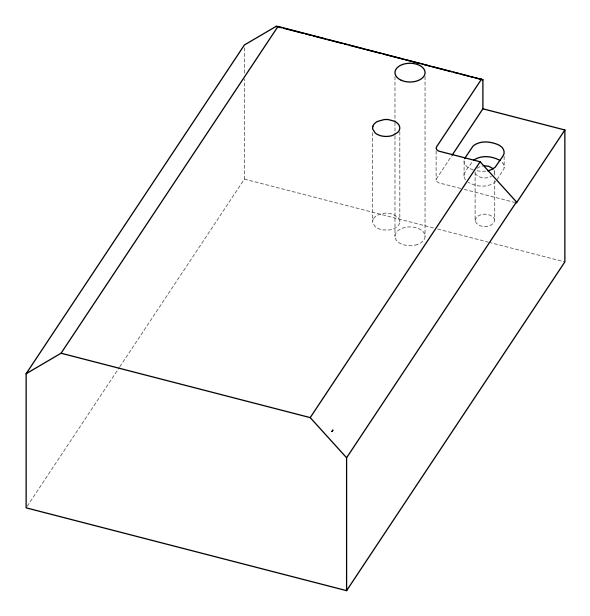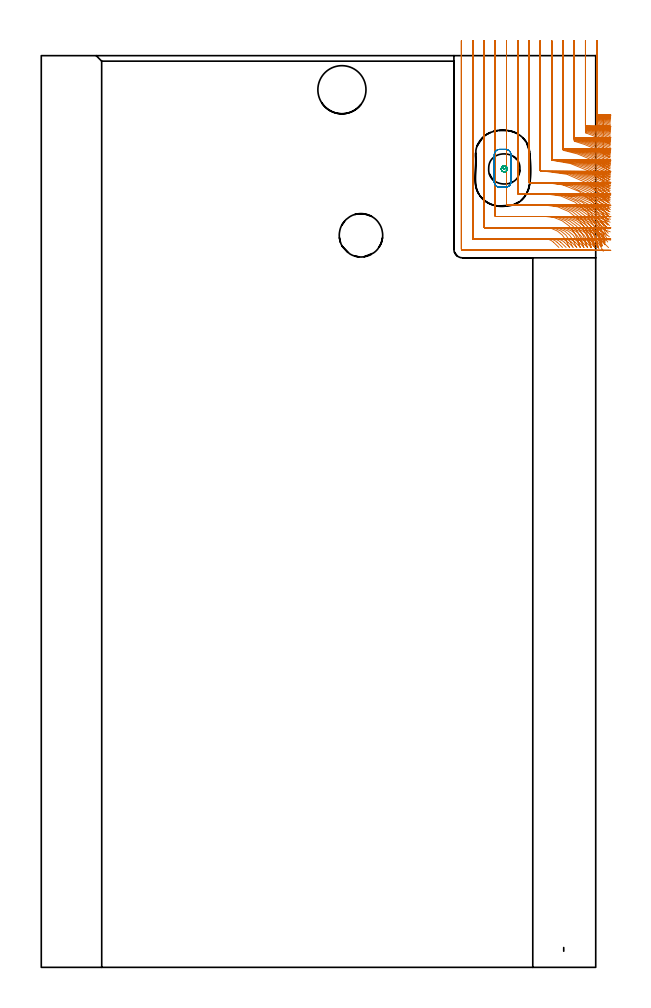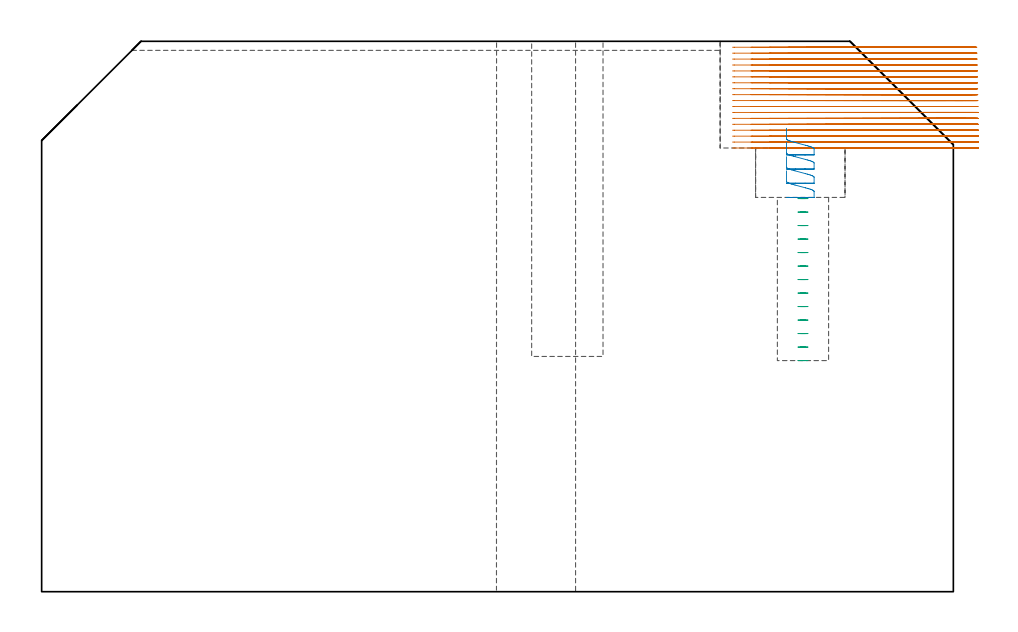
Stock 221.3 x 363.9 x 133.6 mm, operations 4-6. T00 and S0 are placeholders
(PLAN: 11 operations, 8 tool changes, 98.9 min)
(1 AREA_MILL | FG_CHAMFER_SURFACE | UGT0205_001 | 20.83 min | 91823 mm3)
(2 AREA_MILL_1 | FG_CHAMFER_SURFACE_1 | UGT0205_001 | 26.53 min | 105678 mm3)
(3 AREA_MILL_2 | FG_CHAMFER_SURFACE_2 | UGT0205_001 | 1.29 min | 336 mm3)
(4 MILL_CORNER_NOTCH_RECTANGULAR | CORNER_NOTCH_RECTANGULAR | NXT0201_008 | Follow Part, ap 1.5, ae 75% | 46.75 min | 115634 mm3)
(5 MILL_RECTANGULAR_POCKET | POCKET_RECTANGULAR_STRAIGHT | UGT0201_133 | Follow Part, ap 3.75, ae 75% | 0.74 min | 6868 mm3)
(6 MILL_BLIND_HOLE_FROM_SOLID_MATERIAL | STEP1POCKET | UGT0201_128 | Spiral | 0.61 min | 4787 mm3)
(7 MILL_BLIND_HOLE_FROM_SOLID_MATERIAL_1 | STEP1POCKET_1 | UGT0201_133 | Spiral | 0.8 min | 17975 mm3)
(8 SPOT_DRILL | STEP1HOLE | NXT0321_9005460120000 | 0.05 min | 190 mm3)
(9 DRILL_BLIND_HOLE_INTO_CENTER | STEP1HOLE | NXT0301_092 | 0.08 min | 1706 mm3)
(10 GUN_DRILL_THROUGH_HOLE | STEP1HOLE | UGT0307_009 | 0.66 min | 13216 mm3)
(11 DRILL_TO_ENLARGE_THROUGH_HOLE | STEP1HOLE | UGT0301_259 | 0.57 min | 23526 mm3)
(TOOL UGT0205_001 | Chamfer Mill 20 x 3 x 45 deg. | D20 FL50 Z2)
(TOOL NXT0201_008 | ENDMILL 6mm [2P460-0600-NA 1630] | D6 FL26 Z6)
(TOOL UGT0201_133 | Carbide End Mill 15.0 | D15 FL30 Z4)
(TOOL UGT0201_128 | Carbide End Mill 10.0 | D10 FL15 Z4)
(TOOL NXT0321_9005460120000 | NC Spot Drill, 142deg, 12mm, Carbide, Uncoated | D12 PA142 FL30 Z2)
(TOOL NXT0301_092 | Carbide Drill 12.1mm [860.1-1210-061A1-MM 2214] | D12.1 PA140 FL77 Z2)
(TOOL UGT0307_009 | Gun Drill 12 mm | D12 PA130 FL24 Z1)
(TOOL UGT0301_259 | Twist Drill 19.2 mm | D19.2 PA118 FL140 Z2)
(OP 4 MILL_CORNER_NOTCH_RECTANGULAR)
G17 G21 G94 G90
T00 M6
G54
G17 G0 G90 X221.7 Y369.873 S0 M3
G43 Z143.6 H1
Z132.161
G94 G1 Y366.873 F250.
Y336.404 F500.
G3 X221.882 Y336.132 R0.3
G2 X224.3 Y335.067 R54.
G1 X227.015 Y333.79 F250.
G0 Z143.6
X217.2 Y369.9
Z132.161
G1 Y366.9
Y333.295 F500.
G3 X217.399 Y333.016 R0.3
G2 X224.3 Y330.043 R49.5
G1 X226.957 Y328.65 F250.
G0 Z143.6
X212.7 Y369.9
Z132.161
G1 Y366.9
Y329.965 F500.
G3 X212.919 Y329.68 R0.3
G2 X224.3 Y324.89 R45.
G1 X226.879 Y323.359 F250.
G0 Z143.6
X208.2 Y369.9
Z132.161
G1 Y366.9
Y326.36 F500.
G3 X208.444 Y326.069 R0.3
G2 X224.3 Y319.55 R40.5
G1 X226.77 Y317.848 F250.
G0 Z143.6
X203.7 Y369.9
Z132.161
G1 Y366.9
Y322.398 F500.
G3 X203.975 Y322.102 R0.3
G2 X224.3 Y313.912 R36.
G1 X226.609 Y311.997 F250.
G0 Z143.6
X199.2 Y369.9
Z132.161
G1 Y366.9
Y317.997 F500.
G3 X199.497 Y317.7 R0.3
G1 X201.321
G2 X224.3 Y307.745 R31.5
G1 X226.352 Y305.557 F250.
G0 Z143.6
X194.7 Y369.9
Z132.161
G1 Y366.9
Y313.497 F500.
G3 X194.997 Y313.2 R0.3
G1 X201.321
G2 X224.3 Y300.376 R27.
G1 X225.875 Y297.823 F250.
G0 Z143.6
X190.2 Y369.9
Z132.161
G1 Y366.9
Y308.997 F500.
G3 X190.497 Y308.7 R0.3
G1 X201.321
G2 X223.309 Y290.972 R22.5
G1 X223.945 Y288.04 F250.
G0 Z143.6
X185.7 Y369.9
Z132.161
G1 Y366.9
Y304.497 F500.
G3 X185.997 Y304.2 R0.3
G1 X201.321
G2 X218.871 Y290.2 R18.
G1 X219.537 Y287.275 F250.
G0 Z143.6
X181.2 Y369.9
Z132.161
G1 Y366.9
Y299.997 F500.
G3 X181.497 Y299.7 R0.3
G1 X201.321
G2 X214.215 Y290.2 R13.5
G1 X215.103 Y287.335 F250.
G0 Z143.6
X176.7 Y369.9
Z132.161
G1 Y366.9
Y295.497 F500.
G3 X176.997 Y295.2 R0.3
G1 X201.321
G2 X209.383 Y290.2 R9.
G1 X210.716 Y287.513 F250.
G0 Z143.6
X172.2 Y369.9
Z132.161
G1 Y366.9
Y290.998 F500.
G3 X172.498 Y290.7 R0.3
G1 X201.321
G2 X204.456 Y289.428 R4.5
G1 X206.608 Y287.338 F250.
G0 Z143.6
X167.7 Y369.9
Z132.161
G1 Y366.9
Y286.6 F500.
G3 X168.1 Y286.2 R0.4
G1 X201.321
X204.321 F250.
G0 Z143.6
X221.7 Y369.873
Z130.722
G1 Y366.873
Y336.973 F500.
G3 X221.89 Y336.698 R0.3
G2 X224.3 Y335.718 R54.
G1 X227.051 Y334.521 F250.
G0 Z143.6
X217.2 Y369.9
Z130.722
G1 Y366.9
Y333.765 F500.
G3 X217.408 Y333.483 R0.3
G2 X224.3 Y330.768 R49.5
G1 X227.001 Y329.462 F250.
G0 Z143.6
X212.7 Y369.9
Z130.722
G1 Y366.9
Y330.324 F500.
G3 X212.929 Y330.036 R0.3
G2 X224.3 Y325.71 R45.
G1 X226.934 Y324.274 F250.
G0 Z143.6
X208.2 Y369.9
Z130.722
G1 Y366.9
Y326.591 F500.
G3 X208.454 Y326.298 R0.3
G2 X224.3 Y320.497 R40.5
G1 X226.841 Y318.901 F250.
G0 Z143.6
X203.7 Y369.9
Z130.722
G1 Y366.9
Y322.475 F500.
G3 X203.986 Y322.179 R0.3
G2 X224.3 Y315.045 R36.
G1 X226.704 Y313.25 F250.
G0 Z143.6
X199.2 Y369.9
Z130.722
G1 Y366.9
Y317.997 F500.
G3 X199.497 Y317.7 R0.3
G1 X202.76
G2 X224.3 Y309.184 R31.5
G1 X226.489 Y307.133 F250.
G0 Z143.6
X194.7 Y369.9
Z130.722
G1 Y366.9
Y313.497 F500.
G3 X194.997 Y313.2 R0.3
G1 X202.76
G2 X224.3 Y302.479 R27.
G1 X226.109 Y300.086 F250.
G0 Z143.6
X190.2 Y369.9
Z130.722
G1 Y366.9
Y308.997 F500.
G3 X190.497 Y308.7 R0.3
G1 X202.76
G2 X224.272 Y292.792 R22.5
G1 X225.151 Y289.924 F250.
G0 Z143.6
X185.7 Y369.9
Z130.722
G1 Y366.9
Y304.497 F500.
G3 X185.997 Y304.2 R0.3
G1 X202.76
G2 X220.31 Y290.2 R18.
G1 X220.976 Y287.275 F250.
G0 Z143.6
X181.2 Y369.9
Z130.722
G1 Y366.9
Y299.997 F500.
G3 X181.497 Y299.7 R0.3
G1 X202.76
G2 X215.654 Y290.2 R13.5
G1 X216.542 Y287.335 F250.
G0 Z143.6
X176.7 Y369.9
Z130.722
G1 Y366.9
Y295.498 F500.
G3 X176.998 Y295.2 R0.3
G1 X202.76
G2 X210.822 Y290.2 R9.
G1 X212.155 Y287.513 F250.
G0 Z143.6
X172.2 Y369.9
Z130.722
G1 Y366.9
Y290.998 F500.
G3 X172.498 Y290.7 R0.3
G1 X202.76
G2 X205.895 Y289.428 R4.5
G1 X208.047 Y287.338 F250.
G0 Z143.6
X167.7 Y369.9
Z130.722
G1 Y366.9
Y286.6 F500.
G3 X168.1 Y286.2 R0.4
G1 X202.76
X205.76 F250.
G0 Z143.6
X221.7 Y369.873
Z129.283
G1 Y366.873
Y337.496 F500.
G3 X221.898 Y337.218 R0.3
G2 X224.3 Y336.32 R54.
G1 X227.084 Y335.203 F250.
G0 Z143.6
X217.2 Y369.9
Z129.283
G1 Y366.9
Y334.188 F500.
G3 X217.416 Y333.903 R0.3
G2 X224.3 Y331.435 R49.5
G1 X227.042 Y330.217 F250.
G0 Z143.6
X212.7 Y369.9
Z129.283
G1 Y366.9
Y330.634 F500.
G3 X212.938 Y330.344 R0.3
G2 X224.3 Y326.462 R45.
G1 X226.984 Y325.121 F250.
G0 Z143.6
X208.2 Y369.9
Z129.283
G1 Y366.9
Y326.77 F500.
G3 X208.465 Y326.475 R0.3
G2 X224.3 Y321.36 R40.5
G1 X226.904 Y319.871 F250.
G0 Z143.6
X203.7 Y369.9
Z129.283
G1 Y366.9
Y322.497 F500.
G3 X203.997 Y322.2 R0.3
G2 X224.3 Y316.066 R36.
G1 X226.789 Y314.391 F250.
G0 Z143.6
X199.2 Y369.9
Z129.283
G1 Y366.9
Y317.997 F500.
G3 X199.497 Y317.7 R0.3
G1 X204.199
G2 X224.3 Y310.453 R31.5
G1 X226.61 Y308.538 F250.
G0 Z143.6
X194.7 Y369.9
Z129.283
G1 Y366.9
Y313.497 F500.
G3 X194.997 Y313.2 R0.3
G1 X204.199
G2 X224.3 Y304.226 R27.
G1 X226.303 Y301.993 F250.
G0 Z143.6
X190.2 Y369.9
Z129.283
G1 Y366.9
Y308.997 F500.
G3 X190.497 Y308.7 R0.3
G1 X204.199
G2 X224.3 Y296.309 R22.5
G1 X225.648 Y293.629 F250.
G0 Z143.6
X185.7 Y369.9
Z129.283
G1 Y366.9
Y304.497 F500.
G3 X185.997 Y304.2 R0.3
G1 X204.199
G2 X221.741 Y290.232 R18.
G1 X222.413 Y287.309 F250.
G0 Z143.6
X181.2 Y369.9
Z129.283
G1 Y366.9
Y299.997 F500.
G3 X181.497 Y299.7 R0.3
G1 X204.199
G2 X217.093 Y290.2 R13.5
G1 X217.982 Y287.335 F250.
G0 Z143.6
X176.7 Y369.9
Z129.283
G1 Y366.9
Y295.498 F500.
G3 X176.998 Y295.2 R0.3
G1 X204.199
G2 X212.261 Y290.2 R9.
G1 X213.594 Y287.513 F250.
G0 Z143.6
X172.2 Y369.9
Z129.283
G1 Y366.9
Y290.998 F500.
G3 X172.498 Y290.7 R0.3
G1 X204.199
G2 X207.334 Y289.428 R4.5
G1 X209.486 Y287.338 F250.
G0 Z143.6
X167.7 Y369.9
Z129.283
G1 Y366.9
Y286.6 F500.
G3 X168.1 Y286.2 R0.4
G1 X204.199
X207.199 F250.
G0 Z143.6
X221.7 Y369.873
Z127.844
G1 Y366.873
Y337.972 F500.
G3 X221.906 Y337.691 R0.3
G2 X224.3 Y336.873 R54.
G1 X227.115 Y335.836 F250.
G0 Z143.6
X217.2 Y369.9
Z127.844
G1 Y366.9
Y334.563 F500.
G3 X217.425 Y334.276 R0.3
G2 X224.3 Y332.047 R49.5
G1 X227.079 Y330.916 F250.
G0 Z143.6
X212.7 Y369.9
Z127.844
G1 Y366.9
Y330.894 F500.
G3 X212.948 Y330.602 R0.3
G2 X224.3 Y327.148 R45.
G1 X227.03 Y325.904 F250.
G0 Z143.6
X208.2 Y369.9
Z127.844
G1 Y366.9
Y326.896 F500.
G3 X208.476 Y326.6 R0.3
G2 X224.3 Y322.144 R40.5
G1 X226.963 Y320.762 F250.
G0 Z143.6
X203.7 Y369.9
Z127.844
G1 Y366.9
Y322.497 F500.
G3 X203.997 Y322.2 R0.3
G1 X205.638
G2 X224.3 Y316.985 R36.
G1 X226.865 Y315.43 F250.
G0 Z143.6
X199.2 Y369.9
Z127.844
G1 Y366.9
Y317.997 F500.
G3 X199.497 Y317.7 R0.3
G1 X205.638
G2 X224.3 Y311.577 R31.5
G1 X226.717 Y309.8 F250.
G0 Z143.6
X194.7 Y369.9
Z127.844
G1 Y366.9
Y313.497 F500.
G3 X194.997 Y313.2 R0.3
G1 X205.638
G2 X224.3 Y305.712 R27.
G1 X226.468 Y303.639 F250.
G0 Z143.6
X190.2 Y369.9
Z127.844
G1 Y366.9
Y308.997 F500.
G3 X190.497 Y308.7 R0.3
G1 X205.638
G2 X224.3 Y298.769 R22.5
G1 X225.976 Y296.281 F250.
G0 Z143.6
X185.7 Y369.9
Z127.844
G1 Y366.9
Y304.497 F500.
G3 X185.997 Y304.2 R0.3
G1 X205.638
G2 X223.05 Y290.763 R18.
G1 X223.811 Y287.861 F250.
G0 Z143.6
X181.2 Y369.9
Z127.844
G1 Y366.9
Y299.997 F500.
G3 X181.497 Y299.7 R0.3
G1 X205.638
G2 X218.532 Y290.2 R13.5
G1 X219.421 Y287.334 F250.
G0 Z143.6
X176.7 Y369.9
Z127.844
G1 Y366.9
Y295.498 F500.
G3 X176.998 Y295.2 R0.3
G1 X205.638
G2 X213.701 Y290.2 R9.
G1 X215.034 Y287.512 F250.
G0 Z143.6
X172.2 Y369.9
Z127.844
G1 Y366.9
Y290.998 F500.
G3 X172.498 Y290.7 R0.3
G1 X205.638
G2 X208.773 Y289.428 R4.5
G1 X210.925 Y287.338 F250.
G0 Z143.6
X167.7 Y369.9
Z127.844
G1 Y366.9
Y286.6 F500.
G3 X168.1 Y286.2 R0.4
G1 X205.638
X208.638 F250.
G0 Z143.6
X221.7 Y369.873
Z126.405
G1 Y366.873
Y338.404 F500.
G3 X221.914 Y338.121 R0.3
G2 X224.3 Y337.379 R54.
G1 X227.143 Y336.422 F250.
G0 Z143.6
X217.2 Y369.9
Z126.405
G1 Y366.9
Y334.893 F500.
G3 X217.433 Y334.604 R0.3
G2 X224.3 Y332.606 R49.5
G1 X227.112 Y331.562 F250.
G0 Z143.6
X212.7 Y369.9
Z126.405
G1 Y366.9
Y331.107 F500.
G3 X212.957 Y330.814 R0.3
G2 X224.3 Y327.772 R45.
G1 X227.071 Y326.624 F250.
G0 Z143.6
X208.2 Y369.9
Z126.405
G1 Y366.9
Y326.972 F500.
G3 X208.486 Y326.675 R0.3
G2 X224.3 Y322.854 R40.5
G1 X227.015 Y321.578 F250.
G0 Z143.6
X203.7 Y369.9
Z126.405
G1 Y366.9
Y322.497 F500.
G3 X203.997 Y322.2 R0.3
G1 X207.074
G2 X224.3 Y317.811 R36.
G1 X226.934 Y316.375 F250.
G0 Z143.6
X199.2 Y369.9
Z126.405
G1 Y366.9
Y317.997 F500.
G3 X199.497 Y317.7 R0.3
G1 X207.074
G2 X224.3 Y312.572 R31.5
G1 X226.812 Y310.932 F250.
G0 Z143.6
X194.7 Y369.9
Z126.405
G1 Y366.9
Y313.497 F500.
G3 X194.997 Y313.2 R0.3
G1 X207.074
G2 X224.3 Y306.991 R27.
G1 X226.61 Y305.077 F250.
G0 Z143.6
X190.2 Y369.9
Z126.405
G1 Y366.9
Y308.997 F500.
G3 X190.497 Y308.7 R0.3
G1 X207.074
G2 X224.3 Y300.674 R22.5
G1 X226.23 Y298.377 F250.
G0 Z143.6
X185.7 Y369.9
Z126.405
G1 Y366.9
Y304.497 F500.
G3 X185.997 Y304.2 R0.3
G1 X207.074
G2 X224.085 Y292.084 R18.
G1 X225.065 Y289.249 F250.
G0 Z143.6
X181.2 Y369.9
Z126.405
G1 Y366.9
Y299.997 F500.
G3 X181.497 Y299.7 R0.3
G1 X207.074
G2 X219.968 Y290.2 R13.5
G1 X220.856 Y287.335 F250.
G0 Z143.6
X176.7 Y369.9
Z126.405
G1 Y366.9
Y295.498 F500.
G3 X176.998 Y295.2 R0.3
G1 X207.074
G2 X215.136 Y290.2 R9.
G1 X216.469 Y287.513 F250.
G0 Z143.6
X172.2 Y369.9
Z126.405
G1 Y366.9
Y290.998 F500.
G3 X172.498 Y290.7 R0.3
G1 X207.074
G2 X210.212 Y289.425 R4.5
G1 X212.362 Y287.333 F250.
G0 Z143.6
X167.7 Y369.9
Z126.405
G1 Y366.9
Y286.6 F500.
G3 X168.1 Y286.2 R0.4
G1 X207.074
X210.074 F250.
G0 Z143.6
X221.7 Y369.873
Z124.967
G1 Y366.873
Y338.794 F500.
G3 X221.922 Y338.509 R0.3
G2 X224.3 Y337.841 R54.
G1 X227.169 Y336.964 F250.
G0 Z143.6
X217.2 Y369.9
Z124.967
G1 Y366.9
Y335.178 F500.
G3 X217.442 Y334.888 R0.3
G2 X224.3 Y333.115 R49.5
G1 X227.143 Y332.158 F250.
G0 Z143.6
X212.7 Y369.9
Z124.967
G1 Y366.9
Y331.274 F500.
G3 X212.967 Y330.979 R0.3
G2 X224.3 Y328.34 R45.
G1 X227.109 Y327.287 F250.
G0 Z143.6
X208.2 Y369.9
Z124.967
G1 Y366.9
Y326.997 F500.
G3 X208.497 Y326.7 R0.3
G2 X224.3 Y323.496 R40.5
G1 X227.063 Y322.327 F250.
G0 Z143.6
X203.7 Y369.9
Z124.967
G1 Y366.9
Y322.497 F500.
G3 X203.997 Y322.2 R0.3
G1 X208.512
G2 X224.3 Y318.554 R36.
G1 X226.996 Y317.238 F250.
G0 Z143.6
X199.2 Y369.9
Z124.967
G1 Y366.9
Y317.997 F500.
G3 X199.497 Y317.7 R0.3
G1 X208.512
G2 X224.3 Y313.458 R31.5
G1 X226.896 Y311.954 F250.
G0 Z143.6
X194.7 Y369.9
Z124.967
G1 Y366.9
Y313.497 F500.
G3 X194.997 Y313.2 R0.3
G1 X208.512
G2 X224.3 Y308.103 R27.
G1 X226.734 Y306.349 F250.
G0 Z143.6
X190.2 Y369.9
Z124.967
G1 Y366.9
Y308.997 F500.
G3 X190.497 Y308.7 R0.3
G1 X208.512
G2 X224.3 Y302.231 R22.5
G1 X226.438 Y300.126 F250.
G0 Z143.6
X185.7 Y369.9
Z124.967
G1 Y366.9
Y304.497 F500.
G3 X185.997 Y304.2 R0.3
G1 X208.512
G2 X224.3 Y294.846 R18.
G1 X225.741 Y292.215 F250.
G0 Z143.6
X181.2 Y369.9
Z124.967
G1 Y366.9
Y299.997 F500.
G3 X181.497 Y299.7 R0.3
G1 X208.512
G2 X221.405 Y290.202 R13.5
G1 X222.295 Y287.337 F250.
G0 Z143.6
X176.7 Y369.9
Z124.967
G1 Y366.9
Y295.498 F500.
G3 X176.998 Y295.2 R0.3
G1 X208.512
G2 X216.575 Y290.2 R9.
G1 X217.908 Y287.513 F250.
G0 Z143.6
X172.2 Y369.9
Z124.967
G1 Y366.9
Y290.998 F500.
G3 X172.498 Y290.7 R0.3
G1 X208.512
G2 X211.649 Y289.427 R4.5
G1 X213.8 Y287.335 F250.
G0 Z143.6
X167.7 Y369.9
Z124.967
G1 Y366.9
Y286.6 F500.
G3 X168.1 Y286.2 R0.4
G1 X208.512
X211.512 F250.
G0 Z143.6
X221.7 Y369.873
Z123.528
G1 Y366.873
Y339.142 F500.
G3 X221.93 Y338.855 R0.3
G2 X224.3 Y338.259 R54.
G1 X227.192 Y337.462 F250.
G0 Z143.6
X217.2 Y369.9
Z123.528
G1 Y366.9
Y335.421 F500.
G3 X217.451 Y335.129 R0.3
G2 X224.3 Y333.575 R49.5
G1 X227.171 Y332.705 F250.
G0 Z143.6
X212.7 Y369.9
Z123.528
G1 Y366.9
Y331.394 F500.
G3 X212.976 Y331.098 R0.3
G2 X224.3 Y328.851 R45.
G1 X227.143 Y327.895 F250.
G0 Z143.6
X208.2 Y369.9
Z123.528
G1 Y366.9
Y326.997 F500.
G3 X208.497 Y326.7 R0.3
G1 X209.952
G2 X224.3 Y324.073 R40.5
G1 X227.105 Y323.01 F250.
G0 Z143.6
X203.7 Y369.9
Z123.528
G1 Y366.9
Y322.497 F500.
G3 X203.997 Y322.2 R0.3
G1 X209.952
G2 X224.3 Y319.217 R36.
G1 X227.051 Y318.021 F250.
G0 Z143.6
X199.2 Y369.9
Z123.528
G1 Y366.9
Y317.997 F500.
G3 X199.497 Y317.7 R0.3
G1 X209.952
G2 X224.3 Y314.242 R31.5
G1 X226.971 Y312.876 F250.
G0 Z143.6
X194.7 Y369.9
Z123.528
G1 Y366.9
Y313.497 F500.
G3 X194.997 Y313.2 R0.3
G1 X209.952
G2 X224.3 Y309.072 R27.
G1 X226.841 Y307.478 F250.
G0 Z143.6
X190.2 Y369.9
Z123.528
G1 Y366.9
Y308.997 F500.
G3 X190.497 Y308.7 R0.3
G1 X209.952
G2 X224.3 Y303.531 R22.5
G1 X226.611 Y301.618 F250.
G0 Z143.6
X185.7 Y369.9
Z123.528
G1 Y366.9
Y304.497 F500.
G3 X185.997 Y304.2 R0.3
G1 X209.952
G2 X224.3 Y297.069 R18.
G1 X226.111 Y294.677 F250.
G0 Z143.6
X181.2 Y369.9
Z123.528
G1 Y366.9
Y299.997 F500.
G3 X181.497 Y299.7 R0.3
G1 X209.952
G2 X222.728 Y290.562 R13.5
G1 X223.697 Y287.723 F250.
G0 Z143.6
X176.7 Y369.9
Z123.528
G1 Y366.9
Y295.498 F500.
G3 X176.998 Y295.2 R0.3
G1 X209.952
G2 X218.014 Y290.2 R9.
G1 X219.347 Y287.512 F250.
G0 Z143.6
X172.2 Y369.9
Z123.528
G1 Y366.9
Y290.998 F500.
G3 X172.498 Y290.7 R0.3
G1 X209.952
G2 X213.088 Y289.427 R4.5
G1 X215.239 Y287.336 F250.
G0 Z143.6
X167.7 Y369.9
Z123.528
G1 Y366.9
Y286.6 F500.
G3 X168.1 Y286.2 R0.4
G1 X209.952
X212.952 F250.
G0 Z143.6
X221.7 Y369.873
Z122.089
G1 Y366.873
Y339.449 F500.
G3 X221.937 Y339.16 R0.3
G2 X224.3 Y338.634 R54.
G1 X227.213 Y337.917 F250.
G0 Z143.6
X217.2 Y369.9
Z122.089
G1 Y366.9
Y335.62 F500.
G3 X217.459 Y335.326 R0.3
G2 X224.3 Y333.987 R49.5
G1 X227.196 Y333.204 F250.
G0 Z143.6
X212.7 Y369.9
Z122.089
G1 Y366.9
Y331.468 F500.
G3 X212.986 Y331.172 R0.3
G2 X224.3 Y329.308 R45.
G1 X227.174 Y328.447 F250.
G0 Z143.6
X208.2 Y369.9
Z122.089
G1 Y366.9
Y326.997 F500.
G3 X208.497 Y326.7 R0.3
G1 X211.389
G2 X224.3 Y324.587 R40.5
G1 X227.143 Y323.631 F250.
G0 Z143.6
X203.7 Y369.9
Z122.089
G1 Y366.9
Y322.497 F500.
G3 X203.997 Y322.2 R0.3
G1 X211.389
G2 X224.3 Y319.805 R36.
G1 X227.1 Y318.729 F250.
G0 Z143.6
X199.2 Y369.9
Z122.089
G1 Y366.9
Y317.997 F500.
G3 X199.497 Y317.7 R0.3
G1 X211.389
G2 X224.3 Y314.933 R31.5
G1 X227.036 Y313.703 F250.
G0 Z143.6
X194.7 Y369.9
Z122.089
G1 Y366.9
Y313.497 F500.
G3 X194.997 Y313.2 R0.3
G1 X211.389
G2 X224.3 Y309.913 R27.
G1 X226.935 Y308.479 F250.
G0 Z143.6
X190.2 Y369.9
Z122.089
G1 Y366.9
Y308.997 F500.
G3 X190.497 Y308.7 R0.3
G1 X211.389
G2 X224.3 Y304.627 R22.5
G1 X226.757 Y302.906 F250.
G0 Z143.6
X185.7 Y369.9
Z122.089
G1 Y366.9
Y304.497 F500.
G3 X185.997 Y304.2 R0.3
G1 X211.389
G2 X224.3 Y298.742 R18.
G1 X226.39 Y296.591 F250.
G0 Z143.6
X181.2 Y369.9
Z122.089
G1 Y366.9
Y299.997 F500.
G3 X181.497 Y299.7 R0.3
G1 X211.389
G2 X223.792 Y291.531 R13.5
G1 X224.977 Y288.775 F250.
G0 Z143.6
X176.7 Y369.9
Z122.089
G1 Y366.9
Y295.498 F500.
G3 X176.998 Y295.2 R0.3
G1 X211.389
G2 X219.452 Y290.2 R9.
G1 X220.785 Y287.512 F250.
G0 Z143.6
X172.2 Y369.9
Z122.089
G1 Y366.9
Y290.998 F500.
G3 X172.498 Y290.7 R0.3
G1 X211.389
G2 X214.526 Y289.426 R4.5
G1 X216.677 Y287.335 F250.
G0 Z143.6
X167.7 Y369.9
Z122.089
G1 Y366.9
Y286.6 F500.
G3 X168.1 Y286.2 R0.4
G1 X211.389
X214.389 F250.
G0 Z143.6
X221.7 Y369.873
Z120.65
G1 Y366.873
Y339.715 F500.
G3 X221.945 Y339.424 R0.3
G2 X224.3 Y338.967 R54.
G1 X227.231 Y338.329 F250.
G0 Z143.6
X217.2 Y369.9
Z120.65
G1 Y366.9
Y335.776 F500.
G3 X217.468 Y335.482 R0.3
G2 X224.3 Y334.352 R49.5
G1 X227.218 Y333.656 F250.
G0 Z143.6
X212.7 Y369.9
Z120.65
G1 Y366.9
Y331.496 F500.
G3 X212.995 Y331.2 R0.3
G2 X224.3 Y329.712 R45.
G1 X227.201 Y328.947 F250.
G0 Z143.6
X208.2 Y369.9
Z120.65
G1 Y366.9
Y326.997 F500.
G3 X208.497 Y326.7 R0.3
G1 X212.825
G2 X224.3 Y325.04 R40.5
G1 X227.177 Y324.19 F250.
G0 Z143.6
X203.7 Y369.9
Z120.65
G1 Y366.9
Y322.497 F500.
G3 X203.997 Y322.2 R0.3
G1 X212.825
G2 X224.3 Y320.322 R36.
G1 X227.144 Y319.366 F250.
G0 Z143.6
X199.2 Y369.9
Z120.65
G1 Y366.9
Y317.997 F500.
G3 X199.497 Y317.7 R0.3
G1 X212.825
G2 X224.3 Y315.536 R31.5
G1 X227.094 Y314.443 F250.
G0 Z143.6
X194.7 Y369.9
Z120.65
G1 Y366.9
Y313.497 F500.
G3 X194.997 Y313.2 R0.3
G1 X212.825
G2 X224.3 Y310.64 R27.
G1 X227.016 Y309.365 F250.
G0 Z143.6
X190.2 Y369.9
Z120.65
G1 Y366.9
Y308.997 F500.
G3 X190.497 Y308.7 R0.3
G1 X212.825
G2 X224.3 Y305.554 R22.5
G1 X226.881 Y304.024 F250.
G0 Z143.6
X185.7 Y369.9
Z120.65
G1 Y366.9
Y304.497 F500.
G3 X185.997 Y304.2 R0.3
G1 X212.825
G2 X224.3 Y300.068 R18.
G1 X226.611 Y298.156 F250.
G0 Z143.6
X181.2 Y369.9
Z120.65
G1 Y366.9
Y299.997 F500.
G3 X181.497 Y299.7 R0.3
G1 X212.825
G2 X224.3 Y293.312 R13.5
G1 X225.88 Y290.762 F250.
G0 Z143.6
X176.7 Y369.9
Z120.65
G1 Y366.9
Y295.498 F500.
G3 X176.998 Y295.2 R0.3
G1 X212.825
G2 X220.888 Y290.2 R9.
G1 X222.221 Y287.512 F250.
G0 Z143.6
X172.2 Y369.9
Z120.65
G1 Y366.9
Y290.998 F500.
G3 X172.498 Y290.7 R0.3
G1 X212.825
G2 X215.963 Y289.425 R4.5
G1 X218.114 Y287.333 F250.
G0 Z143.6
X167.7 Y369.9
Z120.65
G1 Y366.9
Y286.6 F500.
G3 X168.1 Y286.2 R0.4
G1 X212.825
X215.825 F250.
G0 Z143.6
X221.7 Y369.873
Z119.211
G1 Y366.873
Y339.942 F500.
G3 X221.953 Y339.65 R0.3
G2 X224.3 Y339.26 R54.
G1 X227.248 Y338.702 F250.
G0 Z143.6
X217.2 Y369.9
Z119.211
G1 Y366.9
Y335.891 F500.
G3 X217.477 Y335.596 R0.3
G2 X224.3 Y334.672 R49.5
G1 X227.238 Y334.064 F250.
G0 Z143.6
X212.7 Y369.9
Z119.211
G1 Y366.9
Y331.496 F500.
G3 X212.996 Y331.2 R0.3
G1 X214.266
G2 X224.3 Y330.067 R45.
G1 X227.224 Y329.398 F250.
G0 Z143.6
X208.2 Y369.9
Z119.211
G1 Y366.9
Y326.997 F500.
G3 X208.497 Y326.7 R0.3
G1 X214.266
G2 X224.3 Y325.437 R40.5
G1 X227.206 Y324.694 F250.
G0 Z143.6
X203.7 Y369.9
Z119.211
G1 Y366.9
Y322.497 F500.
G3 X203.997 Y322.2 R0.3
G1 X214.266
G2 X224.3 Y320.773 R36.
G1 X227.181 Y319.937 F250.
G0 Z143.6
X199.2 Y369.9
Z119.211
G1 Y366.9
Y317.997 F500.
G3 X199.497 Y317.7 R0.3
G1 X214.266
G2 X224.3 Y316.059 R31.5
G1 X227.144 Y315.103 F250.
G0 Z143.6
X194.7 Y369.9
Z119.211
G1 Y366.9
Y313.497 F500.
G3 X194.997 Y313.2 R0.3
G1 X214.266
G2 X224.3 Y311.266 R27.
G1 X227.085 Y310.151 F250.
G0 Z143.6
X190.2 Y369.9
Z119.211
G1 Y366.9
Y308.997 F500.
G3 X190.497 Y308.7 R0.3
G1 X214.266
G2 X224.3 Y306.339 R22.5
G1 X226.985 Y305.001 F250.
G0 Z143.6
X185.7 Y369.9
Z119.211
G1 Y366.9
Y304.497 F500.
G3 X185.997 Y304.2 R0.3
G1 X214.266
G2 X224.3 Y301.144 R18.
G1 X226.791 Y299.471 F250.
G0 Z143.6
X181.2 Y369.9
Z119.211
G1 Y366.9
Y299.997 F500.
G3 X181.497 Y299.7 R0.3
G1 X214.266
G2 X224.3 Y295.231 R13.5
G1 X226.307 Y293.001 F250.
G0 Z143.6
X176.7 Y369.9
Z119.211
G1 Y366.9
Y295.498 F500.
G3 X176.998 Y295.2 R0.3
G1 X214.266
G2 X222.249 Y290.356 R9.
G1 X223.634 Y287.695 F250.
G0 Z143.6
X172.2 Y369.9
Z119.211
G1 Y366.9
Y290.998 F500.
G3 X172.498 Y290.7 R0.3
G1 X214.266
G2 X217.4 Y289.429 R4.5
G1 X219.553 Y287.339 F250.
G0 Z143.6
X167.7 Y369.9
Z119.211
G1 Y366.9
Y286.6 F500.
G3 X168.1 Y286.2 R0.4
G1 X214.266
X217.266 F250.
G0 Z143.6
X221.7 Y369.873
Z117.772
G1 Y366.873
Y340.13 F500.
G3 X221.961 Y339.836 R0.3
G2 X224.3 Y339.511 R54.
G1 X227.262 Y339.034 F250.
G0 Z143.6
X217.2 Y369.9
Z117.772
G1 Y366.9
Y335.964 F500.
G3 X217.485 Y335.668 R0.3
G2 X224.3 Y334.948 R49.5
G1 X227.254 Y334.427 F250.
G0 Z143.6
X212.7 Y369.9
Z117.772
G1 Y366.9
Y331.496 F500.
G3 X212.996 Y331.2 R0.3
G1 X215.704
G2 X224.3 Y330.371 R45.
G1 X227.245 Y329.798 F250.
G0 Z143.6
X208.2 Y369.9
Z117.772
G1 Y366.9
Y326.997 F500.
G3 X208.497 Y326.7 R0.3
G1 X215.704
G2 X224.3 Y325.777 R40.5
G1 X227.232 Y325.141 F250.
G0 Z143.6
X203.7 Y369.9
Z117.772
G1 Y366.9
Y322.497 F500.
G3 X203.997 Y322.2 R0.3
G1 X215.704
G2 X224.3 Y321.159 R36.
G1 X227.213 Y320.442 F250.
G0 Z143.6
X199.2 Y369.9
Z117.772
G1 Y366.9
Y317.997 F500.
G3 X199.497 Y317.7 R0.3
G1 X215.704
G2 X224.3 Y316.504 R31.5
G1 X227.186 Y315.686 F250.
G0 Z143.6
X194.7 Y369.9
Z117.772
G1 Y366.9
Y313.497 F500.
G3 X194.997 Y313.2 R0.3
G1 X215.704
G2 X224.3 Y311.795 R27.
G1 X227.144 Y310.84 F250.
G0 Z143.6
X190.2 Y369.9
Z117.772
G1 Y366.9
Y308.997 F500.
G3 X190.497 Y308.7 R0.3
G1 X215.704
G2 X224.3 Y306.993 R22.5
G1 X227.072 Y305.847 F250.
G0 Z143.6
X185.7 Y369.9
Z117.772
G1 Y366.9
Y304.497 F500.
G3 X185.997 Y304.2 R0.3
G1 X215.704
G2 X224.3 Y302.015 R18.
G1 X226.936 Y300.582 F250.
G0 Z143.6
X181.2 Y369.9
Z117.772
G1 Y366.9
Y299.997 F500.
G3 X181.497 Y299.7 R0.3
G1 X215.704
G2 X224.3 Y296.61 R13.5
G1 X226.613 Y294.699 F250.
G0 Z143.6
X176.7 Y369.9
Z117.772
G1 Y366.9
Y295.498 F500.
G3 X176.998 Y295.2 R0.3
G1 X215.704
G2 X223.331 Y290.978 R9.
G1 X224.924 Y288.436 F250.
G0 Z143.6
X172.2 Y369.9
Z117.772
G1 Y366.9
Y290.998 F500.
G3 X172.498 Y290.7 R0.3
G1 X215.704
G2 X218.839 Y289.428 R4.5
G1 X220.991 Y287.338 F250.
G0 Z143.6
X167.7 Y369.9
Z117.772
G1 Y366.9
Y286.6 F500.
G3 X168.1 Y286.2 R0.4
G1 X215.704
X218.704 F250.
G0 Z143.6
X221.7 Y369.873
Z116.333
G1 Y366.873
Y340.286 F500.
G3 X221.97 Y339.991 R0.3
G2 X224.3 Y339.735 R54.
G1 X227.274 Y339.342 F250.
G0 Z143.6
X217.2 Y369.9
Z116.333
G1 Y366.9
Y335.995 F500.
G3 X217.495 Y335.699 R0.3
G2 X224.3 Y335.192 R49.5
G1 X227.269 Y334.764 F250.
G0 Z143.6
X212.7 Y369.9
Z116.333
G1 Y366.9
Y331.496 F500.
G3 X212.996 Y331.2 R0.3
G1 X217.228
G2 X224.3 Y330.641 R45.
G1 X227.263 Y330.169 F250.
G0 Z143.6
X208.2 Y369.9
Z116.333
G1 Y366.9
Y326.997 F500.
G3 X208.497 Y326.7 R0.3
G1 X217.228
G2 X224.3 Y326.078 R40.5
G1 X227.254 Y325.554 F250.
G0 Z143.6
X203.7 Y369.9
Z116.333
G1 Y366.9
Y322.497 F500.
G3 X203.997 Y322.2 R0.3
G1 X217.228
G2 X224.3 Y321.499 R36.
G1 X227.242 Y320.909 F250.
G0 Z143.6
X199.2 Y369.9
Z116.333
G1 Y366.9
Y317.997 F500.
G3 X199.497 Y317.7 R0.3
G1 X217.228
G2 X224.3 Y316.896 R31.5
G1 X227.223 Y316.222 F250.
G0 Z143.6
X194.7 Y369.9
Z116.333
G1 Y366.9
Y313.497 F500.
G3 X194.997 Y313.2 R0.3
G1 X217.228
G2 X224.3 Y312.257 R27.
G1 X227.195 Y311.472 F250.
G0 Z143.6
X190.2 Y369.9
Z116.333
G1 Y366.9
Y308.997 F500.
G3 X190.497 Y308.7 R0.3
G1 X217.228
G2 X224.3 Y307.56 R22.5
G1 X227.148 Y306.617 F250.
G0 Z143.6
X185.7 Y369.9
Z116.333
G1 Y366.9
Y304.497 F500.
G3 X185.997 Y304.2 R0.3
G1 X217.228
G2 X224.3 Y302.753 R18.
G1 X227.059 Y301.574 F250.
G0 Z143.6
X181.2 Y369.9
Z116.333
G1 Y366.9
Y299.997 F500.
G3 X181.497 Y299.7 R0.3
G1 X217.228
G2 X224.3 Y297.7 R13.5
G1 X226.855 Y296.128 F250.
G0 Z143.6
X176.7 Y369.9
Z116.333
G1 Y366.9
Y295.498 F500.
G3 X176.998 Y295.2 R0.3
G1 X217.228
G2 X224.243 Y291.839 R9.
G1 X226.123 Y289.501 F250.
G0 Z143.6
X172.2 Y369.9
Z116.333
G1 Y366.9
Y290.998 F500.
G3 X172.498 Y290.7 R0.3
G1 X217.228
G2 X220.64 Y289.134 R4.5
G1 X222.596 Y286.859 F250.
G0 Z143.6
X167.7 Y369.9
Z116.333
G1 Y366.9
Y286.6 F500.
G3 X168.1 Y286.2 R0.4
G1 X217.228
X220.228 F250.
G0 Z143.6
X221.7 Y369.873
Z114.894
G1 Y366.873
Y340.41 F500.
G3 X221.979 Y340.115 R0.3
G2 X224.3 Y339.934 R54.
G1 X227.285 Y339.636 F250.
G0 Z143.6
X217.2 Y369.9
Z114.894
G1 Y366.9
Y335.996 F500.
G3 X217.496 Y335.7 R0.3
G1 X218.943
G2 X224.3 Y335.409 R49.5
G1 X227.282 Y335.085 F250.
G0 Z143.6
X212.7 Y369.9
Z114.894
G1 Y366.9
Y331.496 F500.
G3 X212.996 Y331.2 R0.3
G1 X218.943
G2 X224.3 Y330.88 R45.
G1 X227.279 Y330.523 F250.
G0 Z143.6
X208.2 Y369.9
Z114.894
G1 Y366.9
Y326.997 F500.
G3 X208.497 Y326.7 R0.3
G1 X218.943
G2 X224.3 Y326.344 R40.5
G1 X227.274 Y325.947 F250.
G0 Z143.6
X203.7 Y369.9
Z114.894
G1 Y366.9
Y322.497 F500.
G3 X203.997 Y322.2 R0.3
G1 X218.943
G2 X224.3 Y321.799 R36.
G1 X227.267 Y321.353 F250.
G0 Z143.6
X199.2 Y369.9
Z114.894
G1 Y366.9
Y317.997 F500.
G3 X199.497 Y317.7 R0.3
G1 X218.943
G2 X224.3 Y317.241 R31.5
G1 X227.256 Y316.731 F250.
G0 Z143.6
X194.7 Y369.9
Z114.894
G1 Y366.9
Y313.497 F500.
G3 X194.997 Y313.2 R0.3
G1 X218.943
G2 X224.3 Y312.663 R27.
G1 X227.24 Y312.068 F250.
G0 Z143.6
X190.2 Y369.9
Z114.894
G1 Y366.9
Y308.997 F500.
G3 X190.497 Y308.7 R0.3
G1 X218.943
G2 X224.3 Y308.053 R22.5
G1 X227.214 Y307.339 F250.
G0 Z143.6
X185.7 Y369.9
Z114.894
G1 Y366.9
Y304.497 F500.
G3 X185.997 Y304.2 R0.3
G1 X218.943
G2 X224.3 Y303.384 R18.
G1 X227.164 Y302.491 F250.
G0 Z143.6
X181.2 Y369.9
Z114.894
G1 Y366.9
Y299.997 F500.
G3 X181.497 Y299.7 R0.3
G1 X218.943
G2 X224.3 Y298.591 R13.5
G1 X227.054 Y297.401 F250.
G0 Z143.6
X176.7 Y369.9
Z114.894
G1 Y366.9
Y295.498 F500.
G3 X176.998 Y295.2 R0.3
G1 X218.943
G2 X224.3 Y293.432 R9.
G1 X226.711 Y291.646 F250.
G0 Z143.6
X172.2 Y369.9
Z114.894
G1 Y366.9
Y290.998 F500.
G3 X172.498 Y290.7 R0.3
G1 X218.943
G2 X222.865 Y288.405 R4.5
G1 X224.335 Y285.79 F250.
G0 Z143.6
X167.7 Y369.9
Z114.894
G1 Y366.9
Y286.6 F500.
G3 X168.1 Y286.2 R0.4
G1 X218.943
X221.943 F250.
G0 Z143.6
X221.7 Y369.873
Z113.456
G1 Y366.873
Y340.489 F500.
G3 X221.991 Y340.193 R0.3
G2 X224.3 Y340.106 R54.
G1 X227.295 Y339.93 F250.
G0 Z143.6
X217.2 Y369.9
Z113.456
G1 Y366.9
Y335.996 F500.
G3 X217.496 Y335.7 R0.3
G1 X221.123
G2 X224.3 Y335.598 R49.5
G1 X227.294 Y335.405 F250.
G0 Z143.6
X212.7 Y369.9
Z113.456
G1 Y366.9
Y331.496 F500.
G3 X212.996 Y331.2 R0.3
G1 X221.123
G2 X224.3 Y331.088 R45.
G1 X227.293 Y330.876 F250.
G0 Z143.6
X208.2 Y369.9
Z113.456
G1 Y366.9
Y326.997 F500.
G3 X208.497 Y326.7 R0.3
G1 X221.123
G2 X224.3 Y326.575 R40.5
G1 X227.291 Y326.34 F250.
G0 Z143.6
X203.7 Y369.9
Z113.456
G1 Y366.9
Y322.497 F500.
G3 X203.997 Y322.2 R0.3
G1 X221.123
G2 X224.3 Y322.06 R36.
G1 X227.288 Y321.795 F250.
G0 Z143.6
X199.2 Y369.9
Z113.456
G1 Y366.9
Y317.997 F500.
G3 X199.497 Y317.7 R0.3
G1 X221.123
G2 X224.3 Y317.539 R31.5
G1 X227.285 Y317.237 F250.
G0 Z143.6
X194.7 Y369.9
Z113.456
G1 Y366.9
Y313.497 F500.
G3 X194.997 Y313.2 R0.3
G1 X221.123
G2 X224.3 Y313.012 R27.
G1 X227.279 Y312.66 F250.
G0 Z143.6
X190.2 Y369.9
Z113.456
G1 Y366.9
Y308.997 F500.
G3 X190.497 Y308.7 R0.3
G1 X221.123
G2 X224.3 Y308.475 R22.5
G1 X227.27 Y308.051 F250.
G0 Z143.6
X185.7 Y369.9
Z113.456
G1 Y366.9
Y304.497 F500.
G3 X185.997 Y304.2 R0.3
G1 X221.123
G2 X224.3 Y303.917 R18.
G1 X227.253 Y303.388 F250.
G0 Z143.6
X181.2 Y369.9
Z113.456
G1 Y366.9
Y299.997 F500.
G3 X181.497 Y299.7 R0.3
G1 X221.123
G2 X224.3 Y299.321 R13.5
G1 X227.216 Y298.615 F250.
G0 Z143.6
X176.7 Y369.9
Z113.456
G1 Y366.9
Y295.498 F500.
G3 X176.998 Y295.2 R0.3
G1 X221.123
G2 X224.3 Y294.621 R9.
G1 X227.107 Y293.562 F250.
G0 Z143.6
X172.2 Y369.9
Z113.456
G1 Y366.9
Y290.998 F500.
G3 X172.498 Y290.7 R0.3
G1 X221.123
G2 X224.298 Y289.389 R4.5
G1 X226.424 Y287.273 F250.
G0 Z143.6
X167.7 Y369.9
Z113.456
G1 Y366.9
Y286.6 F500.
G3 X168.1 Y286.2 R0.4
G1 X221.123
X224.123 F250.
G0 Z143.6
X221.7 Y369.873
Z112.017
G1 Y366.873
Y340.496 F500.
G3 X221.996 Y340.2 R0.3
G1 X223.697
G2 X224.3 Y340.197 R54.
G1 X227.3 Y340.163 F250.
G0 Z143.6
X217.2 Y369.9
Z112.017
G1 Y366.9
Y335.996 F500.
G3 X217.496 Y335.7 R0.3
G1 X223.697
G2 X224.3 Y335.696 R49.5
G1 X227.3 Y335.66 F250.
G0 Z143.6
X212.7 Y369.9
Z112.017
G1 Y366.9
Y331.496 F500.
G3 X212.996 Y331.2 R0.3
G1 X223.697
G2 X224.3 Y331.196 R45.
G1 X227.3 Y331.156 F250.
G0 Z143.6
X208.2 Y369.9
Z112.017
G1 Y366.9
Y326.997 F500.
G3 X208.497 Y326.7 R0.3
G1 X223.697
G2 X224.3 Y326.696 R40.5
G1 X227.3 Y326.651 F250.
G0 Z143.6
X203.7 Y369.9
Z112.017
G1 Y366.9
Y322.497 F500.
G3 X203.997 Y322.2 R0.3
G1 X223.697
G2 X224.3 Y322.195 R36.
G1 X227.3 Y322.145 F250.
G0 Z143.6
X199.2 Y369.9
Z112.017
G1 Y366.9
Y317.997 F500.
G3 X199.497 Y317.7 R0.3
G1 X223.697
G2 X224.3 Y317.694 R31.5
G1 X227.299 Y317.637 F250.
G0 Z143.6
X194.7 Y369.9
Z112.017
G1 Y366.9
Y313.497 F500.
G3 X194.997 Y313.2 R0.3
G1 X223.697
G2 X224.3 Y313.193 R27.
G1 X227.299 Y313.126 F250.
G0 Z143.6
X190.2 Y369.9
Z112.017
G1 Y366.9
Y308.997 F500.
G3 X190.497 Y308.7 R0.3
G1 X223.697
G2 X224.3 Y308.692 R22.5
G1 X227.299 Y308.611 F250.
G0 Z143.6
X185.7 Y369.9
Z112.017
G1 Y366.9
Y304.497 F500.
G3 X185.997 Y304.2 R0.3
G1 X223.697
G2 X224.3 Y304.19 R18.
G1 X227.298 Y304.089 F250.
G0 Z143.6
X181.2 Y369.9
Z112.017
G1 Y366.9
Y299.997 F500.
G3 X181.497 Y299.7 R0.3
G1 X223.697
G2 X224.3 Y299.687 R13.5
G1 X227.297 Y299.552 F250.
G0 Z143.6
X176.7 Y369.9
Z112.017
G1 Y366.9
Y295.498 F500.
G3 X176.998 Y295.2 R0.3
G1 X223.697
G2 X224.3 Y295.18 R9.
G1 X227.293 Y294.979 F250.
G0 Z143.6
X172.2 Y369.9
Z112.017
G1 Y366.9
Y290.998 F500.
G3 X172.498 Y290.7 R0.3
G1 X223.697
G2 X224.3 Y290.659 R4.5
G1 X227.273 Y290.257 F250.
G0 Z143.6
X167.7 Y369.9
Z112.017
G1 Y366.9
Y286.6 F500.
G3 X168.1 Y286.2 R0.4
G1 X223.697
X226.697 F250.
G0 Z143.6
X221.7 Y369.873
Z110.578
G1 Y366.873
Y340.496 F500.
G3 X221.996 Y340.2 R0.3
G1 X224.3
X227.3 Y340.199 F250.
G0 Z143.6
X217.2 Y369.9
Z110.578
G1 Y366.9
Y335.996 F500.
G3 X217.496 Y335.7 R0.3
G1 X221.996
X224.3
X227.3 Y335.699 F250.
G0 Z143.6
X212.7 Y369.9
Z110.578
G1 Y366.9
Y331.496 F500.
G3 X212.996 Y331.2 R0.3
G1 X217.496
X224.3
X227.3 Y331.199 F250.
G0 Z143.6
X208.2 Y369.9
Z110.578
G1 Y366.9
Y326.997 F500.
G3 X208.497 Y326.7 R0.3
G1 X212.996
X224.3
X227.3 Y326.699 F250.
G0 Z143.6
X203.7 Y369.9
Z110.578
G1 Y366.9
Y322.497 F500.
G3 X203.997 Y322.2 R0.3
G1 X208.497
X224.3
X227.3 Y322.199 F250.
G0 Z143.6
X199.2 Y369.9
Z110.578
G1 Y366.9
Y317.997 F500.
G3 X199.497 Y317.7 R0.3
G1 X203.997
X224.3
X227.3 Y317.699 F250.
G0 Z143.6
X194.7 Y369.9
Z110.578
G1 Y366.9
Y313.497 F500.
G3 X194.997 Y313.2 R0.3
G1 X199.497
X224.3
X227.3 Y313.199 F250.
G0 Z143.6
X190.2 Y369.9
Z110.578
G1 Y366.9
Y308.997 F500.
G3 X190.497 Y308.7 R0.3
G1 X194.997
X224.3
X227.3 Y308.699 F250.
G0 Z143.6
X185.7 Y369.9
Z110.578
G1 Y366.9
Y304.497 F500.
G3 X185.997 Y304.2 R0.3
G1 X190.497
X224.3
X227.3 Y304.198 F250.
G0 Z143.6
X181.2 Y369.9
Z110.578
G1 Y366.9
Y299.997 F500.
G3 X181.497 Y299.7 R0.3
G1 X185.997
X224.3
X227.3 Y299.698 F250.
G0 Z143.6
X176.7 Y369.9
Z110.578
G1 Y366.9
Y295.498 F500.
G3 X176.998 Y295.2 R0.3
G1 X181.497
X224.3
X227.3 Y295.197 F250.
G0 Z143.6
X172.2 Y369.9
Z110.578
G1 Y366.9
Y290.998 F500.
G3 X172.498 Y290.7 R0.3
G1 X176.998
X224.3
X227.3 Y290.694 F250.
G0 Z143.6
X167.7 Y369.9
Z110.578
G1 Y366.9
Y286.6 F500.
G3 X168.1 Y286.2 R0.4
G1 X224.29
X227.29 F250.
G0 Z143.6
X221.7 Y369.873
Z109.139
G1 Y366.873
Y340.496 F500.
G3 X221.996 Y340.2 R0.3
G1 X224.3
X227.3 F250.
G0 Z143.6
X217.2 Y369.9
Z109.139
G1 Y366.9
Y335.996 F500.
G3 X217.496 Y335.7 R0.3
G1 X224.3
X227.3 F250.
G0 Z143.6
X212.7 Y369.9
Z109.139
G1 Y366.9
Y331.496 F500.
G3 X212.996 Y331.2 R0.3
G1 X224.3
X227.3 F250.
G0 Z143.6
X208.2 Y369.9
Z109.139
G1 Y366.9
Y326.997 F500.
G3 X208.497 Y326.7 R0.3
G1 X224.3
X227.3 F250.
G0 Z143.6
X203.7 Y369.9
Z109.139
G1 Y366.9
Y322.497 F500.
G3 X203.997 Y322.2 R0.3
G1 X224.3
X227.3 F250.
G0 Z143.6
X199.2 Y369.9
Z109.139
G1 Y366.9
Y317.997 F500.
G3 X199.497 Y317.7 R0.3
G1 X224.3
X227.3 F250.
G0 Z143.6
X194.7 Y369.9
Z109.139
G1 Y366.9
Y313.497 F500.
G3 X194.997 Y313.2 R0.3
G1 X224.3
X227.3 F250.
G0 Z143.6
X190.2 Y369.9
Z109.139
G1 Y366.9
Y308.997 F500.
G3 X190.497 Y308.7 R0.3
G1 X224.3
X227.3 F250.
G0 Z143.6
X185.7 Y369.9
Z109.139
G1 Y366.9
Y304.497 F500.
G3 X185.997 Y304.2 R0.3
G1 X224.3
X227.3 F250.
G0 Z143.6
X181.2 Y369.9
Z109.139
G1 Y366.9
Y299.997 F500.
G3 X181.497 Y299.7 R0.3
G1 X224.3
X227.3 F250.
G0 Z143.6
X176.7 Y369.9
Z109.139
G1 Y366.9
Y295.497 F500.
G3 X176.997 Y295.2 R0.3
G1 X224.3
X227.3 F250.
G0 Z143.6
X172.2 Y369.9
Z109.139
G1 Y366.9
Y290.998 F500.
G3 X172.498 Y290.7 R0.3
G1 X224.3
X227.3 F250.
G0 Z143.6
X167.7 Y369.9
Z109.139
G1 Y366.9
Y286.6 F500.
G3 X168.1 Y286.2 R0.4
G1 X224.3
X227.3 F250.
G0 Z143.6
X221.7 Y369.873
Z107.7
G1 Y366.873
Y340.496 F500.
G3 X221.996 Y340.2 R0.3
G1 X224.3
X227.3 F250.
G0 Z143.6
X217.2 Y369.9
Z107.7
G1 Y366.9
Y335.996 F500.
G3 X217.496 Y335.7 R0.3
G1 X224.3
X227.3 F250.
G0 Z143.6
X212.7 Y369.9
Z107.7
G1 Y366.9
Y331.496 F500.
G3 X212.996 Y331.2 R0.3
G1 X224.3
X227.3 F250.
G0 Z143.6
X208.2 Y369.9
Z107.7
G1 Y366.9
Y326.996 F500.
G3 X208.496 Y326.7 R0.3
G1 X224.3
X227.3 F250.
G0 Z143.6
X203.7 Y369.9
Z107.7
G1 Y366.9
Y322.497 F500.
G3 X203.997 Y322.2 R0.3
G1 X224.3
X227.3 F250.
G0 Z143.6
X199.2 Y369.9
Z107.7
G1 Y366.9
Y317.997 F500.
G3 X199.497 Y317.7 R0.3
G1 X224.3
X227.3 F250.
G0 Z143.6
X194.7 Y369.9
Z107.7
G1 Y366.9
Y313.497 F500.
G3 X194.997 Y313.2 R0.3
G1 X224.3
X227.3 F250.
G0 Z143.6
X190.2 Y369.9
Z107.7
G1 Y366.9
Y308.997 F500.
G3 X190.497 Y308.7 R0.3
G1 X224.3
X227.3 F250.
G0 Z143.6
X185.7 Y369.9
Z107.7
G1 Y366.9
Y304.497 F500.
G3 X185.997 Y304.2 R0.3
G1 X224.3
X227.3 F250.
G0 Z143.6
X181.2 Y369.9
Z107.7
G1 Y366.9
Y299.997 F500.
G3 X181.497 Y299.7 R0.3
G1 X224.3
X227.3 F250.
G0 Z143.6
X176.7 Y369.9
Z107.7
G1 Y366.9
Y295.497 F500.
G3 X176.997 Y295.2 R0.3
G1 X224.3
X227.3 F250.
G0 Z143.6
X172.2 Y369.9
Z107.7
G1 Y366.9
Y290.998 F500.
G3 X172.498 Y290.7 R0.3
G1 X224.3
X227.3 F250.
G0 Z143.6
X167.7 Y369.9
Z107.7
G1 Y366.9
Y286.6 F500.
G3 X168.1 Y286.2 R0.4
G1 X224.3
X227.3 F250.
G0 Z143.6
M5
M2
(OP 5 MILL_RECTANGULAR_POCKET)
G17 G21 G94 G90
T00 M6
G54
G17 G0 G90 X180.8 Y323.086 S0 M3
G43 Z143.6 H0
Z112.482
G94 G1 Y313.452 Z109.9 F250.
X180.862 Y313.061 Z109.794
X180.992 Y312.688 Z109.688
X181.187 Y312.344 Z109.582
X181.441 Y312.041 Z109.476
X181.744 Y311.787 Z109.371
X182.088 Y311.592 Z109.265
X182.461 Y311.462 Z109.159
X182.852 Y311.4 Z109.053
X185.448 Z108.357
X185.839 Y311.462 Z108.251
X186.212 Y311.592 Z108.145
X186.556 Y311.787 Z108.039
X186.859 Y312.041 Z107.933
X187.113 Y312.344 Z107.827
X187.308 Y312.688 Z107.721
X187.438 Y313.061 Z107.616
X187.5 Y313.452 Z107.51
Y318.95 Z106.036
Y324.3 F500.
G3 X185.3 Y326.5 R2.2
G1 X183.
G3 X180.8 Y324.3 R2.2
G1 Y313.6
G3 X183. Y311.4 R2.2
G1 X185.3
G3 X187.5 Y313.6 R2.2
G1 Y318.95
Y319.95
G0 X180.8 Y323.086 Z109.036
G1 Y313.452 Z106.455 F250.
X180.862 Y313.061 Z106.349
X180.992 Y312.688 Z106.243
X181.187 Y312.344 Z106.137
X181.441 Y312.041 Z106.031
X181.744 Y311.787 Z105.925
X182.088 Y311.592 Z105.819
X182.461 Y311.462 Z105.713
X182.852 Y311.4 Z105.607
X185.448 Z104.912
X185.839 Y311.462 Z104.806
X186.212 Y311.592 Z104.7
X186.556 Y311.787 Z104.594
X186.859 Y312.041 Z104.488
X187.113 Y312.344 Z104.382
X187.308 Y312.688 Z104.276
X187.438 Y313.061 Z104.17
X187.5 Y313.452 Z104.064
Y318.95 Z102.591
Y324.3 F500.
G3 X185.3 Y326.5 R2.2
G1 X183.
G3 X180.8 Y324.3 R2.2
G1 Y313.6
G3 X183. Y311.4 R2.2
G1 X185.3
G3 X187.5 Y313.6 R2.2
G1 Y318.95
Y319.95
G0 X180.8 Y323.086 Z105.591
G1 Y313.452 Z103.009 F250.
X180.862 Y313.061 Z102.903
X180.992 Y312.688 Z102.797
X181.187 Y312.344 Z102.691
X181.441 Y312.041 Z102.586
X181.744 Y311.787 Z102.48
X182.088 Y311.592 Z102.374
X182.461 Y311.462 Z102.268
X182.852 Y311.4 Z102.162
X185.448 Z101.466
X185.839 Y311.462 Z101.36
X186.212 Y311.592 Z101.254
X186.556 Y311.787 Z101.148
X186.859 Y312.041 Z101.042
X187.113 Y312.344 Z100.936
X187.308 Y312.688 Z100.831
X187.438 Y313.061 Z100.725
X187.5 Y313.452 Z100.619
Y318.95 Z99.145
Y324.3 F500.
G3 X185.3 Y326.5 R2.2
G1 X183.
G3 X180.8 Y324.3 R2.2
G1 Y313.6
G3 X183. Y311.4 R2.2
G1 X185.3
G3 X187.5 Y313.6 R2.2
G1 Y318.95
Y319.95
G0 X180.8 Y323.086 Z102.145
G1 Y313.452 Z99.564 F250.
X180.862 Y313.061 Z99.458
X180.992 Y312.688 Z99.352
X181.187 Y312.344 Z99.246
X181.441 Y312.041 Z99.14
X181.744 Y311.787 Z99.034
X182.088 Y311.592 Z98.928
X182.461 Y311.462 Z98.822
X182.852 Y311.4 Z98.716
X185.448 Z98.021
X185.839 Y311.462 Z97.915
X186.212 Y311.592 Z97.809
X186.556 Y311.787 Z97.703
X186.859 Y312.041 Z97.597
X187.113 Y312.344 Z97.491
X187.308 Y312.688 Z97.385
X187.438 Y313.061 Z97.279
X187.5 Y313.452 Z97.173
Y318.95 Z95.7
Y324.3 F500.
G3 X185.3 Y326.5 R2.2
G1 X183.
G3 X180.8 Y324.3 R2.2
G1 Y313.6
G3 X183. Y311.4 R2.2
G1 X185.3
G3 X187.5 Y313.6 R2.2
G1 Y318.95
Y319.95
G0 Z143.6
M5
M2
(OP 6 MILL_BLIND_HOLE_FROM_SOLID_MATERIAL)
G17 G21 G94 G90
T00 M6
G54
G17 G0 G90 X184.8 Y318.7 S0 M3
G43 Z143.6 H0
Z95.423
G94 G3 X185.4 Y319.3 R0.6 F250.
X184.8 Y319.9 R0.6
X183.6 Y318.7 R1.2
X184.8 Y319.9 R-1.2
X184.2 Y319.3 R0.6
X184.8 Y318.7 R0.6
G0 Z92.146
G3 X185.4 Y319.3 R0.6
X184.8 Y319.9 R0.6
X183.6 Y318.7 R1.2
X184.8 Y319.9 R-1.2
X184.2 Y319.3 R0.6
X184.8 Y318.7 R0.6
G0 Z88.869
G3 X185.4 Y319.3 R0.6
X184.8 Y319.9 R0.6
X183.6 Y318.7 R1.2
X184.8 Y319.9 R-1.2
X184.2 Y319.3 R0.6
X184.8 Y318.7 R0.6
G0 Z85.592
G3 X185.4 Y319.3 R0.6
X184.8 Y319.9 R0.6
X183.6 Y318.7 R1.2
X184.8 Y319.9 R-1.2
X184.2 Y319.3 R0.6
X184.8 Y318.7 R0.6
G0 Z82.315
G3 X185.4 Y319.3 R0.6
X184.8 Y319.9 R0.6
X183.6 Y318.7 R1.2
X184.8 Y319.9 R-1.2
X184.2 Y319.3 R0.6
X184.8 Y318.7 R0.6
G0 Z79.038
G3 X185.4 Y319.3 R0.6
X184.8 Y319.9 R0.6
X183.6 Y318.7 R1.2
X184.8 Y319.9 R-1.2
X184.2 Y319.3 R0.6
X184.8 Y318.7 R0.6
G0 Z75.762
G3 X185.4 Y319.3 R0.6
X184.8 Y319.9 R0.6
X183.6 Y318.7 R1.2
X184.8 Y319.9 R-1.2
X184.2 Y319.3 R0.6
X184.8 Y318.7 R0.6
G0 Z72.485
G3 X185.4 Y319.3 R0.6
X184.8 Y319.9 R0.6
X183.6 Y318.7 R1.2
X184.8 Y319.9 R-1.2
X184.2 Y319.3 R0.6
X184.8 Y318.7 R0.6
G0 Z69.208
G3 X185.4 Y319.3 R0.6
X184.8 Y319.9 R0.6
X183.6 Y318.7 R1.2
X184.8 Y319.9 R-1.2
X184.2 Y319.3 R0.6
X184.8 Y318.7 R0.6
G0 Z65.931
G3 X185.4 Y319.3 R0.6
X184.8 Y319.9 R0.6
X183.6 Y318.7 R1.2
X184.8 Y319.9 R-1.2
X184.2 Y319.3 R0.6
X184.8 Y318.7 R0.6
G0 Z62.654
G3 X185.4 Y319.3 R0.6
X184.8 Y319.9 R0.6
X183.6 Y318.7 R1.2
X184.8 Y319.9 R-1.2
X184.2 Y319.3 R0.6
X184.8 Y318.7 R0.6
G0 Z59.377
G3 X185.4 Y319.3 R0.6
X184.8 Y319.9 R0.6
X183.6 Y318.7 R1.2
X184.8 Y319.9 R-1.2
X184.2 Y319.3 R0.6
X184.8 Y318.7 R0.6
G0 Z56.1
G3 X185.4 Y319.3 R0.6
X184.8 Y319.9 R0.6
X183.6 Y318.7 R1.2
X184.8 Y319.9 R-1.2
X184.2 Y319.3 R0.6
X184.8 Y318.7 R0.6
G0 Z143.6
M5
M2
